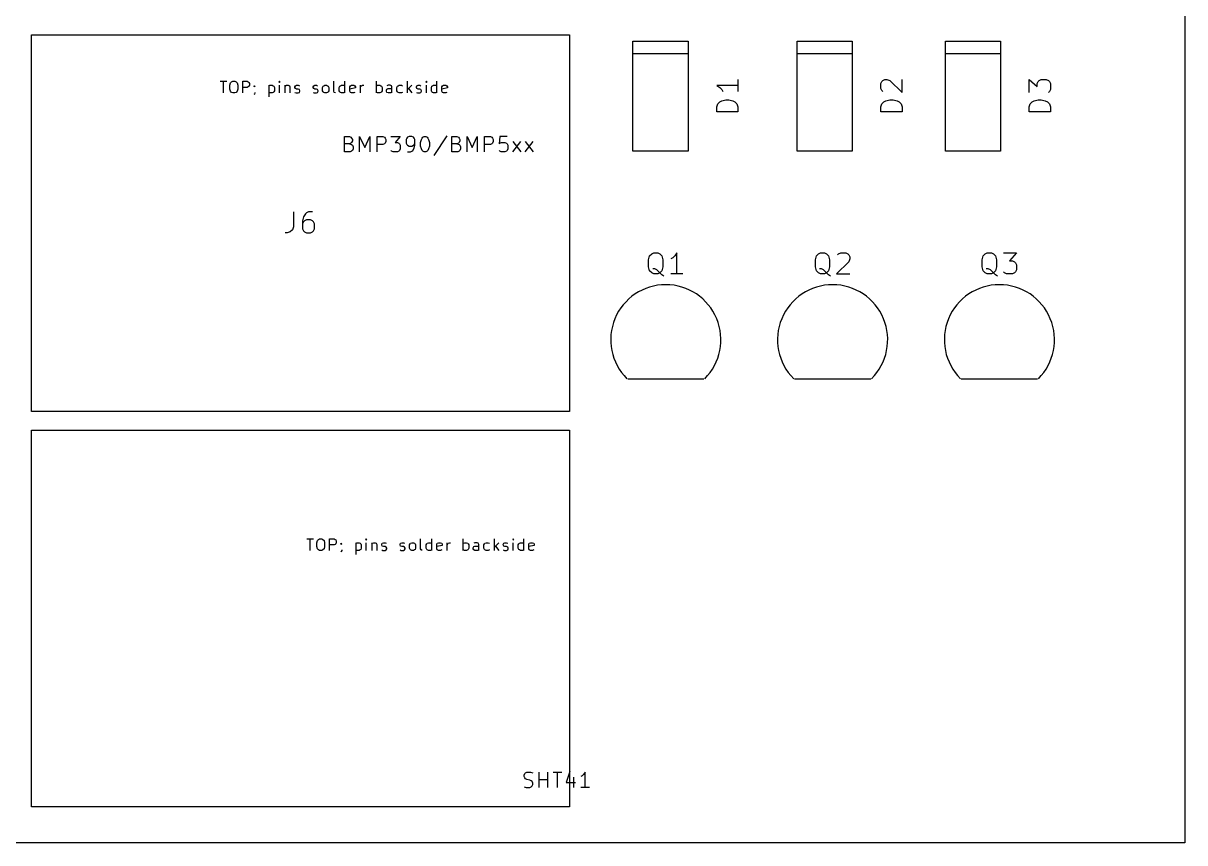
# Model space of a CAD drawing. Header units: millimetres. Extents: x 4 to 198, y -123 to 71.
# Drawn here: x 143.4 to 198.2, y -122.8 to -84.1 of the extents above; entities that cross this region are included whole.
import ezdxf

# ---------------------------------------------------------------- set-up
doc = ezdxf.new("R2010")
doc.units = ezdxf.units.MM
doc.layers.add('EDGE_CUTS', color=7, linetype='CONTINUOUS')
doc.layers.add('F_SILKSCREEN', color=7, linetype='CONTINUOUS')

msp = doc.modelspace()

# ---------------------------------------------------------------- linework, layer by layer
at = {"layer": 'EDGE_CUTS', "linetype": 'CONTINUOUS'}
for p, q in [((198.25, -47.481603), (198.25, -122.75)), ((198.25, -122.75), (61.993244, -122.75))]:
    msp.add_line(p, q, dxfattribs=at)
at = {"layer": 'F_SILKSCREEN', "linetype": 'CONTINUOUS'}
for p, q in [((143.8, -84.61), (169.2, -84.61)), ((143.8, -102.39), (143.8, -84.61)), ((169.2, -84.61), (169.2, -102.39)), ((172.2, -84.9), (174.8, -84.9)), ((172.2, -90.1), (172.2, -84.9)), ((174.8, -84.9), (174.8, -90.1)), ((179.95, -84.9), (182.55, -84.9)), ((179.95, -90.1), (179.95, -84.9)), ((182.55, -84.9), (182.55, -90.1)), ((186.95, -84.9), (189.55, -84.9)), ((186.95, -90.1), (186.95, -84.9)), ((189.55, -84.9), (189.55, -90.1)), ((174.8, -85.5), (172.2, -85.5)), ((182.55, -85.5), (179.95, -85.5)), ((189.55, -85.5), (186.95, -85.5)), ((152.70476, -86.7982), (153.019046, -86.7982)), ((152.861903, -87.3482), (152.861903, -86.7982)), ((153.176189, -86.981533), (153.20238, -86.876771)), ((153.176189, -87.164867), (153.176189, -86.981533)), ((153.20238, -87.269629), (153.176189, -87.164867)), ((153.20238, -86.876771), (153.254761, -86.82439)), ((153.254761, -86.82439), (153.307142, -86.7982)), ((153.307142, -86.7982), (153.411904, -86.7982)), ((153.411904, -86.7982), (153.464285, -86.82439)), ((153.464285, -86.82439), (153.516666, -86.876771)), ((153.516666, -86.876771), (153.542856, -86.981533)), ((153.542856, -87.164867), (153.516666, -87.269629)), ((153.542856, -86.981533), (153.542856, -87.164867)), ((153.77857, -87.3482), (153.77857, -86.7982)), ((153.77857, -86.7982), (153.988094, -86.7982)), ((153.988094, -87.086295), (153.77857, -87.086295)), ((153.988094, -86.7982), (154.040475, -86.82439)), ((154.040475, -87.060105), (153.988094, -87.086295)), ((154.040475, -86.82439), (154.066665, -86.850581)), ((154.066665, -87.033914), (154.040475, -87.060105)), ((154.066665, -86.850581), (154.092856, -86.902962)), ((154.092856, -86.981533), (154.066665, -87.033914)), ((154.092856, -86.902962), (154.092856, -86.981533)), ((154.302379, -87.033914), (154.32857, -87.007724)), ((154.32857, -87.060105), (154.302379, -87.033914)), ((154.32857, -87.007724), (154.35476, -87.033914)), ((154.32857, -87.007724), (154.32857, -87.060105)), ((154.35476, -87.033914), (154.32857, -87.060105)), ((155.009523, -86.981533), (155.009523, -87.531533)), ((155.009523, -87.007724), (155.061904, -86.981533)), ((155.061904, -86.981533), (155.166666, -86.981533)), ((155.166666, -86.981533), (155.219047, -87.007724)), ((155.219047, -87.007724), (155.245237, -87.033914)), ((155.245237, -87.033914), (155.271428, -87.086295)), ((155.271428, -87.086295), (155.271428, -87.243438)), ((155.507142, -86.7982), (155.480951, -86.82439)), ((155.480951, -86.82439), (155.507142, -86.850581)), ((155.533332, -86.82439), (155.507142, -86.7982)), ((155.507142, -86.7982), (155.507142, -86.850581)), ((155.507142, -86.850581), (155.533332, -86.82439)), ((155.507142, -87.3482), (155.507142, -86.981533)), ((155.769047, -86.981533), (155.769047, -87.3482)), ((155.769047, -87.033914), (155.795237, -87.007724)), ((155.795237, -87.007724), (155.847618, -86.981533)), ((155.847618, -86.981533), (155.92619, -86.981533)), ((155.92619, -86.981533), (155.978571, -87.007724)), ((155.978571, -87.007724), (156.004761, -87.060105)), ((156.004761, -87.060105), (156.004761, -87.3482)), ((156.240475, -87.060105), (156.266666, -87.007724)), ((156.240475, -87.086295), (156.240475, -87.060105)), ((156.266666, -87.138676), (156.240475, -87.086295)), ((156.266666, -87.007724), (156.319047, -86.981533)), ((156.319047, -87.164867), (156.266666, -87.138676)), ((156.319047, -86.981533), (156.397618, -86.981533)), ((156.397618, -87.164867), (156.319047, -87.164867)), ((156.397618, -86.981533), (156.449999, -87.007724)), ((156.449999, -87.191057), (156.397618, -87.164867)), ((157.104761, -87.060105), (157.130952, -87.007724)), ((157.104761, -87.086295), (157.104761, -87.060105)), ((157.130952, -87.138676), (157.104761, -87.086295)), ((157.130952, -87.007724), (157.183333, -86.981533)), ((157.183333, -87.164867), (157.130952, -87.138676)), ((157.183333, -86.981533), (157.261904, -86.981533)), ((157.261904, -87.164867), (157.183333, -87.164867)), ((157.261904, -86.981533), (157.314285, -87.007724)), ((157.314285, -87.191057), (157.261904, -87.164867)), ((157.549999, -87.086295), (157.57619, -87.033914)), ((157.549999, -87.243438), (157.549999, -87.086295)), ((157.57619, -87.033914), (157.60238, -87.007724)), ((157.60238, -87.007724), (157.654761, -86.981533)), ((157.654761, -86.981533), (157.733333, -86.981533)), ((157.733333, -86.981533), (157.785714, -87.007724)), ((157.785714, -87.007724), (157.811904, -87.033914)), ((157.811904, -87.033914), (157.838095, -87.086295)), ((157.838095, -87.086295), (157.838095, -87.243438)), ((158.073809, -87.269629), (158.073809, -86.7982)), ((158.335713, -87.086295), (158.361904, -87.033914)), ((158.335713, -87.243438), (158.335713, -87.086295)), ((158.361904, -87.033914), (158.388094, -87.007724)), ((158.388094, -87.007724), (158.440475, -86.981533)), ((158.440475, -86.981533), (158.545237, -86.981533)), ((158.545237, -86.981533), (158.597618, -87.007724)), ((158.597618, -87.3482), (158.597618, -86.7982)), ((158.833332, -87.060105), (158.859523, -87.007724)), ((158.833332, -87.269629), (158.833332, -87.060105)), ((159.095237, -87.112486), (158.833332, -87.164867)), ((158.859523, -87.007724), (158.911904, -86.981533)), ((158.911904, -86.981533), (159.016666, -86.981533)), ((159.016666, -86.981533), (159.069047, -87.007724)), ((159.069047, -87.007724), (159.095237, -87.060105)), ((159.095237, -87.060105), (159.095237, -87.112486)), ((159.330952, -87.3482), (159.330952, -86.981533)), ((159.330952, -87.086295), (159.357142, -87.033914)), ((159.357142, -87.033914), (159.383333, -87.007724)), ((159.383333, -87.007724), (159.435714, -86.981533)), ((159.435714, -86.981533), (159.488095, -86.981533)), ((160.090476, -87.3482), (160.090476, -86.7982)), ((160.090476, -87.007724), (160.142857, -86.981533)), ((160.142857, -86.981533), (160.247619, -86.981533)), ((160.247619, -86.981533), (160.3, -87.007724)), ((160.3, -87.007724), (160.32619, -87.033914)), ((160.32619, -87.033914), (160.352381, -87.086295)), ((160.352381, -87.086295), (160.352381, -87.243438)), ((160.561904, -87.217248), (160.588095, -87.164867)), ((160.640476, -86.981533), (160.588095, -87.007724)), ((160.588095, -87.164867), (160.640476, -87.138676)), ((160.745238, -86.981533), (160.640476, -86.981533)), ((160.640476, -87.138676), (160.771428, -87.138676)), ((160.797619, -87.007724), (160.745238, -86.981533)), ((160.771428, -87.138676), (160.823809, -87.112486)), ((160.823809, -87.060105), (160.797619, -87.007724)), ((160.823809, -87.3482), (160.823809, -87.060105)), ((161.059523, -87.086295), (161.085714, -87.033914)), ((161.059523, -87.243438), (161.059523, -87.086295)), ((161.085714, -87.033914), (161.111904, -87.007724)), ((161.111904, -87.007724), (161.164285, -86.981533)), ((161.164285, -86.981533), (161.269047, -86.981533)), ((161.269047, -86.981533), (161.321428, -87.007724)), ((161.557143, -87.3482), (161.557143, -86.7982)), ((161.766667, -86.981533), (161.557143, -87.191057)), ((161.609524, -87.138676), (161.766667, -87.3482)), ((161.97619, -87.060105), (162.002381, -87.007724)), ((161.97619, -87.086295), (161.97619, -87.060105)), ((162.002381, -87.138676), (161.97619, -87.086295)), ((162.002381, -87.007724), (162.054762, -86.981533)), ((162.054762, -87.164867), (162.002381, -87.138676)), ((162.054762, -86.981533), (162.133333, -86.981533)), ((162.133333, -87.164867), (162.054762, -87.164867)), ((162.133333, -86.981533), (162.185714, -87.007724)), ((162.185714, -87.191057), (162.133333, -87.164867)), ((162.447619, -86.7982), (162.421428, -86.82439)), ((162.421428, -86.82439), (162.447619, -86.850581)), ((162.473809, -86.82439), (162.447619, -86.7982)), ((162.447619, -86.7982), (162.447619, -86.850581)), ((162.447619, -86.850581), (162.473809, -86.82439)), ((162.447619, -87.3482), (162.447619, -86.981533)), ((162.683333, -87.086295), (162.709524, -87.033914)), ((162.683333, -87.243438), (162.683333, -87.086295)), ((162.709524, -87.033914), (162.735714, -87.007724)), ((162.735714, -87.007724), (162.788095, -86.981533)), ((162.788095, -86.981533), (162.892857, -86.981533)), ((162.892857, -86.981533), (162.945238, -87.007724)), ((162.945238, -87.3482), (162.945238, -86.7982)), ((163.180952, -87.060105), (163.207143, -87.007724)), ((163.180952, -87.269629), (163.180952, -87.060105)), ((163.442857, -87.112486), (163.180952, -87.164867)), ((163.207143, -87.007724), (163.259524, -86.981533)), ((163.259524, -86.981533), (163.364286, -86.981533)), ((163.364286, -86.981533), (163.416667, -87.007724)), ((163.416667, -87.007724), (163.442857, -87.060105)), ((163.442857, -87.060105), (163.442857, -87.112486)), ((177.154819, -86.999999), (176.154819, -86.999999)), ((176.154819, -86.999999), (176.297676, -87.095237)), ((176.297676, -87.095237), (176.392914, -87.190475)), ((177.154819, -86.714285), (177.154819, -87.285713)), ((183.904819, -86.904761), (183.952438, -86.809523)), ((183.904819, -87.142856), (183.904819, -86.904761)), ((183.952438, -87.238094), (183.904819, -87.142856)), ((183.952438, -86.809523), (184.000057, -86.761904)), ((184.000057, -86.761904), (184.095295, -86.714285)), ((184.095295, -86.714285), (184.190533, -86.714285)), ((184.190533, -86.714285), (184.33339, -86.761904)), ((184.33339, -86.761904), (184.904819, -87.333332)), ((184.904819, -87.333332), (184.904819, -86.714285)), ((190.904819, -87.333332), (190.904819, -86.714285)), ((190.904819, -86.714285), (191.285771, -87.047618)), ((191.285771, -86.904761), (191.33339, -86.809523)), ((191.285771, -87.047618), (191.285771, -86.904761)), ((191.33339, -86.809523), (191.381009, -86.761904)), ((191.381009, -86.761904), (191.476247, -86.714285)), ((191.476247, -86.714285), (191.714342, -86.714285)), ((191.714342, -86.714285), (191.80958, -86.761904)), ((191.80958, -86.761904), (191.8572, -86.809523)), ((191.8572, -86.809523), (191.904819, -86.904761)), ((191.904819, -86.904761), (191.904819, -87.190475)), ((153.254761, -87.32201), (153.20238, -87.269629)), ((153.307142, -87.3482), (153.254761, -87.32201)), ((153.411904, -87.3482), (153.307142, -87.3482)), ((153.464285, -87.32201), (153.411904, -87.3482)), ((153.516666, -87.269629), (153.464285, -87.32201)), ((154.32857, -87.400581), (154.302379, -87.426771)), ((154.35476, -87.3482), (154.32857, -87.400581)), ((154.35476, -87.32201), (154.35476, -87.3482)), ((155.061904, -87.3482), (155.009523, -87.32201)), ((155.166666, -87.3482), (155.061904, -87.3482)), ((155.219047, -87.32201), (155.166666, -87.3482)), ((155.245237, -87.295819), (155.219047, -87.32201)), ((155.271428, -87.243438), (155.245237, -87.295819)), ((156.240475, -87.32201), (156.292856, -87.3482)), ((156.292856, -87.3482), (156.397618, -87.3482)), ((156.397618, -87.3482), (156.449999, -87.32201)), ((156.47619, -87.243438), (156.449999, -87.191057)), ((156.449999, -87.32201), (156.47619, -87.269629)), ((156.47619, -87.269629), (156.47619, -87.243438)), ((157.104761, -87.32201), (157.157142, -87.3482)), ((157.157142, -87.3482), (157.261904, -87.3482)), ((157.261904, -87.3482), (157.314285, -87.32201)), ((157.340476, -87.243438), (157.314285, -87.191057)), ((157.314285, -87.32201), (157.340476, -87.269629)), ((157.340476, -87.269629), (157.340476, -87.243438)), ((157.57619, -87.295819), (157.549999, -87.243438)), ((157.60238, -87.32201), (157.57619, -87.295819)), ((157.654761, -87.3482), (157.60238, -87.32201)), ((157.733333, -87.3482), (157.654761, -87.3482)), ((157.785714, -87.32201), (157.733333, -87.3482)), ((157.811904, -87.295819), (157.785714, -87.32201)), ((157.838095, -87.243438), (157.811904, -87.295819)), ((158.099999, -87.32201), (158.073809, -87.269629)), ((158.15238, -87.3482), (158.099999, -87.32201)), ((158.361904, -87.295819), (158.335713, -87.243438)), ((158.388094, -87.32201), (158.361904, -87.295819)), ((158.440475, -87.3482), (158.388094, -87.32201)), ((158.545237, -87.3482), (158.440475, -87.3482)), ((158.597618, -87.32201), (158.545237, -87.3482)), ((158.859523, -87.32201), (158.833332, -87.269629)), ((158.911904, -87.3482), (158.859523, -87.32201)), ((159.016666, -87.3482), (158.911904, -87.3482)), ((159.069047, -87.32201), (159.016666, -87.3482)), ((160.142857, -87.3482), (160.090476, -87.32201)), ((160.247619, -87.3482), (160.142857, -87.3482)), ((160.3, -87.32201), (160.247619, -87.3482)), ((160.32619, -87.295819), (160.3, -87.32201)), ((160.352381, -87.243438), (160.32619, -87.295819)), ((160.561904, -87.269629), (160.561904, -87.217248)), ((160.588095, -87.32201), (160.561904, -87.269629)), ((160.640476, -87.3482), (160.588095, -87.32201)), ((160.771428, -87.3482), (160.640476, -87.3482)), ((160.823809, -87.32201), (160.771428, -87.3482)), ((161.085714, -87.295819), (161.059523, -87.243438)), ((161.111904, -87.32201), (161.085714, -87.295819)), ((161.164285, -87.3482), (161.111904, -87.32201)), ((161.269047, -87.3482), (161.164285, -87.3482)), ((161.321428, -87.32201), (161.269047, -87.3482)), ((161.97619, -87.32201), (162.028571, -87.3482)), ((162.028571, -87.3482), (162.133333, -87.3482)), ((162.133333, -87.3482), (162.185714, -87.32201)), ((162.211905, -87.243438), (162.185714, -87.191057)), ((162.185714, -87.32201), (162.211905, -87.269629)), ((162.211905, -87.269629), (162.211905, -87.243438)), ((162.709524, -87.295819), (162.683333, -87.243438)), ((162.735714, -87.32201), (162.709524, -87.295819)), ((162.788095, -87.3482), (162.735714, -87.32201)), ((162.892857, -87.3482), (162.788095, -87.3482)), ((162.945238, -87.32201), (162.892857, -87.3482)), ((163.207143, -87.32201), (163.180952, -87.269629)), ((163.259524, -87.3482), (163.207143, -87.32201)), ((163.364286, -87.3482), (163.259524, -87.3482)), ((163.416667, -87.32201), (163.364286, -87.3482)), ((176.297676, -87.761904), (176.392914, -87.714285)), ((176.392914, -87.190475), (176.440533, -87.285713)), ((176.392914, -87.714285), (176.58339, -87.666666)), ((176.58339, -87.666666), (176.726247, -87.666666)), ((176.726247, -87.666666), (176.916723, -87.714285)), ((176.916723, -87.714285), (177.011961, -87.761904)), ((184.000057, -87.285713), (183.952438, -87.238094)), ((184.047676, -87.761904), (184.142914, -87.714285)), ((184.142914, -87.714285), (184.33339, -87.666666)), ((184.33339, -87.666666), (184.476247, -87.666666)), ((184.476247, -87.666666), (184.666723, -87.714285)), ((184.666723, -87.714285), (184.761961, -87.761904)), ((191.047676, -87.761904), (191.142914, -87.714285)), ((191.142914, -87.714285), (191.33339, -87.666666)), ((191.33339, -87.666666), (191.476247, -87.666666)), ((191.476247, -87.666666), (191.666723, -87.714285)), ((191.666723, -87.714285), (191.761961, -87.761904)), ((191.8572, -87.285713), (191.80958, -87.333332)), ((191.904819, -87.190475), (191.8572, -87.285713)), ((176.154819, -87.999999), (176.202438, -87.857142)), ((176.154819, -88.238094), (176.154819, -87.999999)), ((177.154819, -88.238094), (176.154819, -88.238094)), ((176.202438, -87.857142), (176.297676, -87.761904)), ((177.011961, -87.761904), (177.1072, -87.857142)), ((177.1072, -87.857142), (177.154819, -87.999999)), ((177.154819, -87.999999), (177.154819, -88.238094)), ((183.904819, -87.999999), (183.952438, -87.857142)), ((183.904819, -88.238094), (183.904819, -87.999999)), ((184.904819, -88.238094), (183.904819, -88.238094)), ((183.952438, -87.857142), (184.047676, -87.761904)), ((184.761961, -87.761904), (184.8572, -87.857142)), ((184.8572, -87.857142), (184.904819, -87.999999)), ((184.904819, -87.999999), (184.904819, -88.238094)), ((190.904819, -87.999999), (190.952438, -87.857142)), ((190.904819, -88.238094), (190.904819, -87.999999)), ((191.904819, -88.238094), (190.904819, -88.238094)), ((190.952438, -87.857142), (191.047676, -87.761904)), ((191.761961, -87.761904), (191.8572, -87.857142)), ((191.8572, -87.857142), (191.904819, -87.999999)), ((191.904819, -87.999999), (191.904819, -88.238094)), ((163.411428, -89.37256), (162.794285, -90.298274)), ((158.577143, -90.126845), (158.577143, -89.406845)), ((158.577143, -89.406845), (158.817143, -89.406845)), ((158.817143, -89.749702), (158.577143, -89.749702)), ((158.817143, -89.406845), (158.885715, -89.441131)), ((158.885715, -89.715417), (158.817143, -89.749702)), ((158.817143, -89.749702), (158.92, -89.783988)), ((158.885715, -89.441131), (158.92, -89.475417)), ((158.92, -89.681131), (158.885715, -89.715417)), ((158.92, -89.475417), (158.954286, -89.543988)), ((158.954286, -89.61256), (158.92, -89.681131)), ((158.92, -89.783988), (158.954286, -89.818274)), ((158.954286, -89.543988), (158.954286, -89.61256)), ((158.954286, -89.818274), (158.988572, -89.886845)), ((158.988572, -89.886845), (158.988572, -89.989702)), ((159.297143, -90.126845), (159.297143, -89.406845)), ((159.297143, -89.406845), (159.537143, -89.921131)), ((159.537143, -89.921131), (159.777143, -89.406845)), ((159.777143, -89.406845), (159.777143, -90.126845)), ((160.12, -90.126845), (160.12, -89.406845)), ((160.12, -89.406845), (160.394286, -89.406845)), ((160.394286, -89.783988), (160.12, -89.783988)), ((160.394286, -89.406845), (160.462857, -89.441131)), ((160.462857, -89.749702), (160.394286, -89.783988)), ((160.462857, -89.441131), (160.497143, -89.475417)), ((160.497143, -89.715417), (160.462857, -89.749702)), ((160.497143, -89.475417), (160.531429, -89.543988)), ((160.531429, -89.646845), (160.497143, -89.715417)), ((160.531429, -89.543988), (160.531429, -89.646845)), ((160.771429, -89.406845), (161.217143, -89.406845)), ((161.217143, -89.406845), (160.977143, -89.681131)), ((160.977143, -89.681131), (161.08, -89.681131)), ((161.08, -89.681131), (161.148572, -89.715417)), ((161.148572, -89.715417), (161.182857, -89.749702)), ((161.182857, -89.749702), (161.217143, -89.818274)), ((161.217143, -89.818274), (161.217143, -89.989702)), ((161.525714, -89.475417), (161.491428, -89.543988)), ((161.491428, -89.543988), (161.491428, -89.715417)), ((161.491428, -89.715417), (161.525714, -89.783988)), ((161.56, -89.441131), (161.525714, -89.475417)), ((161.525714, -89.783988), (161.56, -89.818274)), ((161.628571, -89.406845), (161.56, -89.441131)), ((161.56, -89.818274), (161.628571, -89.85256)), ((161.765714, -89.406845), (161.628571, -89.406845)), ((161.628571, -89.85256), (161.765714, -89.85256)), ((161.834286, -89.441131), (161.765714, -89.406845)), ((161.765714, -89.85256), (161.834286, -89.818274)), ((161.868571, -89.475417), (161.834286, -89.441131)), ((161.834286, -89.818274), (161.868571, -89.783988)), ((161.902857, -89.543988), (161.868571, -89.475417)), ((161.868571, -89.783988), (161.902857, -89.715417)), ((161.868571, -89.955417), (161.902857, -89.818274)), ((161.902857, -89.818274), (161.902857, -89.543988)), ((162.177142, -89.681131), (162.211428, -89.543988)), ((162.177142, -89.85256), (162.177142, -89.681131)), ((162.211428, -89.989702), (162.177142, -89.85256)), ((162.211428, -89.543988), (162.245714, -89.475417)), ((162.245714, -89.475417), (162.28, -89.441131)), ((162.28, -89.441131), (162.348571, -89.406845)), ((162.348571, -89.406845), (162.417142, -89.406845)), ((162.417142, -89.406845), (162.485714, -89.441131)), ((162.485714, -89.441131), (162.52, -89.475417)), ((162.52, -89.475417), (162.554285, -89.543988)), ((162.554285, -89.543988), (162.588571, -89.681131)), ((162.588571, -89.85256), (162.554285, -89.989702)), ((162.588571, -89.681131), (162.588571, -89.85256)), ((163.651428, -90.126845), (163.651428, -89.406845)), ((163.651428, -89.406845), (163.891428, -89.406845)), ((163.891428, -89.749702), (163.651428, -89.749702)), ((163.891428, -89.406845), (163.96, -89.441131)), ((163.96, -89.715417), (163.891428, -89.749702)), ((163.891428, -89.749702), (163.994285, -89.783988)), ((163.96, -89.441131), (163.994285, -89.475417)), ((163.994285, -89.681131), (163.96, -89.715417)), ((163.994285, -89.475417), (164.028571, -89.543988)), ((164.028571, -89.61256), (163.994285, -89.681131)), ((163.994285, -89.783988), (164.028571, -89.818274)), ((164.028571, -89.543988), (164.028571, -89.61256)), ((164.028571, -89.818274), (164.062857, -89.886845)), ((164.062857, -89.886845), (164.062857, -89.989702)), ((164.371428, -90.126845), (164.371428, -89.406845)), ((164.371428, -89.406845), (164.611428, -89.921131)), ((164.611428, -89.921131), (164.851428, -89.406845)), ((164.851428, -89.406845), (164.851428, -90.126845)), ((165.194285, -90.126845), (165.194285, -89.406845)), ((165.194285, -89.406845), (165.468571, -89.406845)), ((165.468571, -89.783988), (165.194285, -89.783988)), ((165.468571, -89.406845), (165.537142, -89.441131)), ((165.537142, -89.749702), (165.468571, -89.783988)), ((165.537142, -89.441131), (165.571428, -89.475417)), ((165.571428, -89.715417), (165.537142, -89.749702)), ((165.571428, -89.475417), (165.605714, -89.543988)), ((165.605714, -89.646845), (165.571428, -89.715417)), ((165.605714, -89.543988), (165.605714, -89.646845)), ((165.914285, -89.406845), (165.879999, -89.749702)), ((165.879999, -89.749702), (165.914285, -89.715417)), ((166.257142, -89.406845), (165.914285, -89.406845)), ((165.914285, -89.715417), (165.982857, -89.681131)), ((165.982857, -89.681131), (166.154285, -89.681131)), ((166.154285, -89.681131), (166.222857, -89.715417)), ((166.222857, -89.715417), (166.257142, -89.749702)), ((166.257142, -89.749702), (166.291428, -89.818274)), ((166.291428, -89.818274), (166.291428, -89.989702)), ((166.531428, -90.126845), (166.908571, -89.646845)), ((166.531428, -89.646845), (166.908571, -90.126845)), ((167.114285, -90.126845), (167.491428, -89.646845)), ((167.114285, -89.646845), (167.491428, -90.126845)), ((158.851429, -90.126845), (158.577143, -90.126845)), ((158.92, -90.09256), (158.851429, -90.126845)), ((158.954286, -90.058274), (158.92, -90.09256)), ((158.988572, -89.989702), (158.954286, -90.058274)), ((160.805714, -90.09256), (160.771429, -90.058274)), ((160.874286, -90.126845), (160.805714, -90.09256)), ((161.08, -90.126845), (160.874286, -90.126845)), ((161.148572, -90.09256), (161.08, -90.126845)), ((161.182857, -90.058274), (161.148572, -90.09256)), ((161.217143, -89.989702), (161.182857, -90.058274)), ((161.56, -90.126845), (161.697143, -90.126845)), ((161.697143, -90.126845), (161.765714, -90.09256)), ((161.765714, -90.09256), (161.8, -90.058274)), ((161.8, -90.058274), (161.868571, -89.955417)), ((162.245714, -90.058274), (162.211428, -89.989702)), ((162.28, -90.09256), (162.245714, -90.058274)), ((162.348571, -90.126845), (162.28, -90.09256)), ((162.417142, -90.126845), (162.348571, -90.126845)), ((162.485714, -90.09256), (162.417142, -90.126845)), ((162.52, -90.058274), (162.485714, -90.09256)), ((162.554285, -89.989702), (162.52, -90.058274)), ((163.925714, -90.126845), (163.651428, -90.126845)), ((163.994285, -90.09256), (163.925714, -90.126845)), ((164.028571, -90.058274), (163.994285, -90.09256)), ((164.062857, -89.989702), (164.028571, -90.058274)), ((165.914285, -90.09256), (165.879999, -90.058274)), ((165.982857, -90.126845), (165.914285, -90.09256)), ((166.154285, -90.126845), (165.982857, -90.126845)), ((166.222857, -90.09256), (166.154285, -90.126845)), ((166.257142, -90.058274), (166.222857, -90.09256)), ((166.291428, -89.989702), (166.257142, -90.058274)), ((174.8, -90.1), (172.2, -90.1)), ((182.55, -90.1), (179.95, -90.1)), ((189.55, -90.1), (186.95, -90.1)), ((156.166666, -92.956119), (156.166666, -93.670404)), ((156.642857, -93.194214), (156.595238, -93.38469)), ((156.738095, -93.051357), (156.642857, -93.194214)), ((156.785714, -93.003738), (156.738095, -93.051357)), ((156.880952, -92.956119), (156.785714, -93.003738)), ((157.071428, -92.956119), (156.880952, -92.956119)), ((156.166666, -93.670404), (156.119047, -93.813261)), ((156.595238, -93.38469), (156.595238, -93.765642)), ((156.642857, -93.432309), (156.595238, -93.527547)), ((156.595238, -93.765642), (156.642857, -93.86088)), ((156.690476, -93.38469), (156.642857, -93.432309)), ((156.785714, -93.337071), (156.690476, -93.38469)), ((156.97619, -93.337071), (156.785714, -93.337071)), ((157.071428, -93.38469), (156.97619, -93.337071)), ((157.119047, -93.432309), (157.071428, -93.38469)), ((157.166666, -93.527547), (157.119047, -93.432309)), ((157.119047, -93.86088), (157.166666, -93.765642)), ((157.166666, -93.765642), (157.166666, -93.527547)), ((155.880952, -93.956119), (155.785714, -93.956119)), ((156.023809, -93.9085), (155.880952, -93.956119)), ((156.119047, -93.813261), (156.023809, -93.9085)), ((156.642857, -93.86088), (156.690476, -93.9085)), ((156.690476, -93.9085), (156.785714, -93.956119)), ((156.785714, -93.956119), (156.97619, -93.956119)), ((156.97619, -93.956119), (157.071428, -93.9085)), ((157.071428, -93.9085), (157.119047, -93.86088)), ((172.940476, -95.228152), (172.988095, -95.037676)), ((172.940476, -95.561485), (172.940476, -95.228152)), ((172.988095, -95.037676), (173.083333, -94.942438)), ((173.083333, -94.942438), (173.178571, -94.894819)), ((173.178571, -94.894819), (173.369047, -94.894819)), ((173.369047, -94.894819), (173.464285, -94.942438)), ((173.464285, -94.942438), (173.559523, -95.037676)), ((173.559523, -95.037676), (173.607142, -95.228152)), ((173.607142, -95.228152), (173.607142, -95.561485)), ((174.083333, -95.132914), (173.988095, -95.180533)), ((174.178571, -95.037676), (174.083333, -95.132914)), ((174.273809, -94.894819), (174.178571, -95.037676)), ((174.273809, -95.894819), (174.273809, -94.894819)), ((180.815476, -95.228152), (180.863095, -95.037676)), ((180.815476, -95.561485), (180.815476, -95.228152)), ((180.863095, -95.037676), (180.958333, -94.942438)), ((180.958333, -94.942438), (181.053571, -94.894819)), ((181.053571, -94.894819), (181.244047, -94.894819)), ((181.244047, -94.894819), (181.339285, -94.942438)), ((181.339285, -94.942438), (181.434523, -95.037676)), ((181.434523, -95.037676), (181.482142, -95.228152)), ((181.482142, -95.228152), (181.482142, -95.561485)), ((182.386904, -95.32339), (181.815476, -95.894819)), ((181.863095, -94.990057), (181.910714, -94.942438)), ((181.910714, -94.942438), (182.005952, -94.894819)), ((182.005952, -94.894819), (182.244047, -94.894819)), ((182.244047, -94.894819), (182.339285, -94.942438)), ((182.339285, -94.942438), (182.386904, -94.990057)), ((182.386904, -94.990057), (182.434523, -95.085295)), ((182.434523, -95.180533), (182.386904, -95.32339)), ((182.434523, -95.085295), (182.434523, -95.180533)), ((188.690476, -95.228152), (188.738095, -95.037676)), ((188.690476, -95.561485), (188.690476, -95.228152)), ((188.738095, -95.037676), (188.833333, -94.942438)), ((188.833333, -94.942438), (188.928571, -94.894819)), ((188.928571, -94.894819), (189.119047, -94.894819)), ((189.119047, -94.894819), (189.214285, -94.942438)), ((189.214285, -94.942438), (189.309523, -95.037676)), ((189.309523, -95.037676), (189.357142, -95.228152)), ((189.357142, -95.228152), (189.357142, -95.561485)), ((189.690476, -94.894819), (190.309523, -94.894819)), ((190.309523, -94.894819), (189.97619, -95.275771)), ((189.97619, -95.275771), (190.119047, -95.275771)), ((190.119047, -95.275771), (190.214285, -95.32339)), ((190.214285, -95.32339), (190.261904, -95.371009)), ((190.261904, -95.371009), (190.309523, -95.466247)), ((172.988095, -95.751961), (172.940476, -95.561485)), ((173.083333, -95.8472), (172.988095, -95.751961)), ((173.178571, -95.894819), (173.083333, -95.8472)), ((173.22619, -95.656723), (173.130952, -95.656723)), ((173.369047, -95.894819), (173.178571, -95.894819)), ((173.321428, -95.704342), (173.22619, -95.656723)), ((173.464285, -95.8472), (173.321428, -95.704342)), ((173.464285, -95.8472), (173.369047, -95.894819)), ((173.559523, -95.751961), (173.464285, -95.8472)), ((173.559523, -95.942438), (173.464285, -95.8472)), ((173.607142, -95.561485), (173.559523, -95.751961)), ((173.654761, -95.990057), (173.559523, -95.942438)), ((174.559523, -95.894819), (173.988095, -95.894819)), ((180.863095, -95.751961), (180.815476, -95.561485)), ((180.958333, -95.8472), (180.863095, -95.751961)), ((181.053571, -95.894819), (180.958333, -95.8472)), ((181.10119, -95.656723), (181.005952, -95.656723)), ((181.244047, -95.894819), (181.053571, -95.894819)), ((181.196428, -95.704342), (181.10119, -95.656723)), ((181.339285, -95.8472), (181.196428, -95.704342)), ((181.339285, -95.8472), (181.244047, -95.894819)), ((181.434523, -95.751961), (181.339285, -95.8472)), ((181.434523, -95.942438), (181.339285, -95.8472)), ((181.482142, -95.561485), (181.434523, -95.751961)), ((181.529761, -95.990057), (181.434523, -95.942438)), ((181.815476, -95.894819), (182.434523, -95.894819)), ((188.738095, -95.751961), (188.690476, -95.561485)), ((188.833333, -95.8472), (188.738095, -95.751961)), ((188.928571, -95.894819), (188.833333, -95.8472)), ((188.97619, -95.656723), (188.880952, -95.656723)), ((189.119047, -95.894819), (188.928571, -95.894819)), ((189.071428, -95.704342), (188.97619, -95.656723)), ((189.214285, -95.8472), (189.071428, -95.704342)), ((189.214285, -95.8472), (189.119047, -95.894819)), ((189.309523, -95.751961), (189.214285, -95.8472)), ((189.309523, -95.942438), (189.214285, -95.8472)), ((189.357142, -95.561485), (189.309523, -95.751961)), ((189.404761, -95.990057), (189.309523, -95.942438)), ((189.738095, -95.8472), (189.690476, -95.79958)), ((189.833333, -95.894819), (189.738095, -95.8472)), ((190.119047, -95.894819), (189.833333, -95.894819)), ((190.214285, -95.8472), (190.119047, -95.894819)), ((190.261904, -95.79958), (190.214285, -95.8472)), ((190.309523, -95.704342), (190.261904, -95.79958)), ((190.309523, -95.466247), (190.309523, -95.704342)), ((171.95, -100.85), (175.55, -100.85)), ((179.825, -100.85), (183.425, -100.85)), ((187.7, -100.85), (191.3, -100.85)), ((169.2, -102.39), (143.8, -102.39)), ((143.8, -103.27), (169.2, -103.27)), ((143.8, -121.05), (143.8, -103.27)), ((169.2, -103.27), (169.2, -121.05)), ((156.80476, -108.3982), (157.119046, -108.3982)), ((156.961903, -108.9482), (156.961903, -108.3982)), ((157.276189, -108.581533), (157.30238, -108.476771)), ((157.30238, -108.476771), (157.354761, -108.42439)), ((157.354761, -108.42439), (157.407142, -108.3982)), ((157.407142, -108.3982), (157.511904, -108.3982)), ((157.511904, -108.3982), (157.564285, -108.42439)), ((157.564285, -108.42439), (157.616666, -108.476771)), ((157.616666, -108.476771), (157.642856, -108.581533)), ((157.87857, -108.9482), (157.87857, -108.3982)), ((157.87857, -108.3982), (158.088094, -108.3982)), ((158.088094, -108.3982), (158.140475, -108.42439)), ((158.140475, -108.42439), (158.166665, -108.450581)), ((158.166665, -108.450581), (158.192856, -108.502962)), ((158.192856, -108.502962), (158.192856, -108.581533)), ((159.607142, -108.3982), (159.580951, -108.42439)), ((159.580951, -108.42439), (159.607142, -108.450581)), ((159.633332, -108.42439), (159.607142, -108.3982)), ((159.607142, -108.3982), (159.607142, -108.450581)), ((159.607142, -108.450581), (159.633332, -108.42439)), ((162.173809, -108.869629), (162.173809, -108.3982)), ((162.697618, -108.9482), (162.697618, -108.3982)), ((164.190476, -108.9482), (164.190476, -108.3982)), ((165.657143, -108.9482), (165.657143, -108.3982)), ((166.547619, -108.3982), (166.521428, -108.42439)), ((166.521428, -108.42439), (166.547619, -108.450581)), ((166.573809, -108.42439), (166.547619, -108.3982)), ((166.547619, -108.3982), (166.547619, -108.450581)), ((166.547619, -108.450581), (166.573809, -108.42439)), ((167.045238, -108.9482), (167.045238, -108.3982)), ((157.276189, -108.764867), (157.276189, -108.581533)), ((157.30238, -108.869629), (157.276189, -108.764867)), ((157.354761, -108.92201), (157.30238, -108.869629)), ((157.407142, -108.9482), (157.354761, -108.92201)), ((157.511904, -108.9482), (157.407142, -108.9482)), ((157.564285, -108.92201), (157.511904, -108.9482)), ((157.616666, -108.869629), (157.564285, -108.92201)), ((157.642856, -108.764867), (157.616666, -108.869629)), ((157.642856, -108.581533), (157.642856, -108.764867)), ((158.088094, -108.686295), (157.87857, -108.686295)), ((158.140475, -108.660105), (158.088094, -108.686295)), ((158.166665, -108.633914), (158.140475, -108.660105)), ((158.192856, -108.581533), (158.166665, -108.633914)), ((158.402379, -108.633914), (158.42857, -108.607724)), ((158.42857, -108.660105), (158.402379, -108.633914)), ((158.42857, -109.000581), (158.402379, -109.026771)), ((158.42857, -108.607724), (158.45476, -108.633914)), ((158.42857, -108.607724), (158.42857, -108.660105)), ((158.45476, -108.633914), (158.42857, -108.660105)), ((158.45476, -108.9482), (158.42857, -109.000581)), ((158.45476, -108.92201), (158.45476, -108.9482)), ((159.109523, -108.581533), (159.109523, -109.131533)), ((159.109523, -108.607724), (159.161904, -108.581533)), ((159.161904, -108.9482), (159.109523, -108.92201)), ((159.161904, -108.581533), (159.266666, -108.581533)), ((159.266666, -108.9482), (159.161904, -108.9482)), ((159.266666, -108.581533), (159.319047, -108.607724)), ((159.319047, -108.92201), (159.266666, -108.9482)), ((159.319047, -108.607724), (159.345237, -108.633914)), ((159.345237, -108.895819), (159.319047, -108.92201)), ((159.345237, -108.633914), (159.371428, -108.686295)), ((159.371428, -108.843438), (159.345237, -108.895819)), ((159.371428, -108.686295), (159.371428, -108.843438)), ((159.607142, -108.9482), (159.607142, -108.581533)), ((159.869047, -108.581533), (159.869047, -108.9482)), ((159.869047, -108.633914), (159.895237, -108.607724)), ((159.895237, -108.607724), (159.947618, -108.581533)), ((159.947618, -108.581533), (160.02619, -108.581533)), ((160.02619, -108.581533), (160.078571, -108.607724)), ((160.078571, -108.607724), (160.104761, -108.660105)), ((160.104761, -108.660105), (160.104761, -108.9482)), ((160.340475, -108.660105), (160.366666, -108.607724)), ((160.340475, -108.686295), (160.340475, -108.660105)), ((160.366666, -108.738676), (160.340475, -108.686295)), ((160.340475, -108.92201), (160.392856, -108.9482)), ((160.366666, -108.607724), (160.419047, -108.581533)), ((160.419047, -108.764867), (160.366666, -108.738676)), ((160.392856, -108.9482), (160.497618, -108.9482)), ((160.419047, -108.581533), (160.497618, -108.581533)), ((160.497618, -108.764867), (160.419047, -108.764867)), ((160.497618, -108.581533), (160.549999, -108.607724)), ((160.549999, -108.791057), (160.497618, -108.764867)), ((160.497618, -108.9482), (160.549999, -108.92201)), ((160.57619, -108.843438), (160.549999, -108.791057)), ((160.549999, -108.92201), (160.57619, -108.869629)), ((160.57619, -108.869629), (160.57619, -108.843438)), ((161.204761, -108.660105), (161.230952, -108.607724)), ((161.204761, -108.686295), (161.204761, -108.660105)), ((161.230952, -108.738676), (161.204761, -108.686295)), ((161.204761, -108.92201), (161.257142, -108.9482)), ((161.230952, -108.607724), (161.283333, -108.581533)), ((161.283333, -108.764867), (161.230952, -108.738676)), ((161.257142, -108.9482), (161.361904, -108.9482)), ((161.283333, -108.581533), (161.361904, -108.581533)), ((161.361904, -108.764867), (161.283333, -108.764867)), ((161.361904, -108.581533), (161.414285, -108.607724)), ((161.414285, -108.791057), (161.361904, -108.764867)), ((161.361904, -108.9482), (161.414285, -108.92201)), ((161.440476, -108.843438), (161.414285, -108.791057)), ((161.414285, -108.92201), (161.440476, -108.869629)), ((161.440476, -108.869629), (161.440476, -108.843438)), ((161.649999, -108.686295), (161.67619, -108.633914)), ((161.649999, -108.843438), (161.649999, -108.686295)), ((161.67619, -108.895819), (161.649999, -108.843438)), ((161.67619, -108.633914), (161.70238, -108.607724)), ((161.70238, -108.92201), (161.67619, -108.895819)), ((161.70238, -108.607724), (161.754761, -108.581533)), ((161.754761, -108.9482), (161.70238, -108.92201)), ((161.754761, -108.581533), (161.833333, -108.581533)), ((161.833333, -108.9482), (161.754761, -108.9482)), ((161.833333, -108.581533), (161.885714, -108.607724)), ((161.885714, -108.92201), (161.833333, -108.9482)), ((161.885714, -108.607724), (161.911904, -108.633914)), ((161.911904, -108.895819), (161.885714, -108.92201)), ((161.911904, -108.633914), (161.938095, -108.686295)), ((161.938095, -108.843438), (161.911904, -108.895819)), ((161.938095, -108.686295), (161.938095, -108.843438)), ((162.199999, -108.92201), (162.173809, -108.869629)), ((162.25238, -108.9482), (162.199999, -108.92201)), ((162.435713, -108.686295), (162.461904, -108.633914)), ((162.435713, -108.843438), (162.435713, -108.686295)), ((162.461904, -108.895819), (162.435713, -108.843438)), ((162.461904, -108.633914), (162.488094, -108.607724)), ((162.488094, -108.92201), (162.461904, -108.895819)), ((162.488094, -108.607724), (162.540475, -108.581533)), ((162.540475, -108.9482), (162.488094, -108.92201)), ((162.540475, -108.581533), (162.645237, -108.581533)), ((162.645237, -108.9482), (162.540475, -108.9482)), ((162.645237, -108.581533), (162.697618, -108.607724)), ((162.697618, -108.92201), (162.645237, -108.9482)), ((162.933332, -108.660105), (162.959523, -108.607724)), ((162.933332, -108.869629), (162.933332, -108.660105)), ((163.195237, -108.712486), (162.933332, -108.764867)), ((162.959523, -108.92201), (162.933332, -108.869629)), ((162.959523, -108.607724), (163.011904, -108.581533)), ((163.011904, -108.9482), (162.959523, -108.92201)), ((163.011904, -108.581533), (163.116666, -108.581533)), ((163.116666, -108.9482), (163.011904, -108.9482)), ((163.116666, -108.581533), (163.169047, -108.607724)), ((163.169047, -108.92201), (163.116666, -108.9482)), ((163.169047, -108.607724), (163.195237, -108.660105)), ((163.195237, -108.660105), (163.195237, -108.712486)), ((163.430952, -108.9482), (163.430952, -108.581533)), ((163.430952, -108.686295), (163.457142, -108.633914)), ((163.457142, -108.633914), (163.483333, -108.607724)), ((163.483333, -108.607724), (163.535714, -108.581533)), ((163.535714, -108.581533), (163.588095, -108.581533)), ((164.190476, -108.607724), (164.242857, -108.581533)), ((164.242857, -108.9482), (164.190476, -108.92201)), ((164.242857, -108.581533), (164.347619, -108.581533)), ((164.347619, -108.9482), (164.242857, -108.9482)), ((164.347619, -108.581533), (164.4, -108.607724)), ((164.4, -108.92201), (164.347619, -108.9482)), ((164.4, -108.607724), (164.42619, -108.633914)), ((164.42619, -108.895819), (164.4, -108.92201)), ((164.42619, -108.633914), (164.452381, -108.686295)), ((164.452381, -108.843438), (164.42619, -108.895819)), ((164.452381, -108.686295), (164.452381, -108.843438)), ((164.661904, -108.817248), (164.688095, -108.764867)), ((164.661904, -108.869629), (164.661904, -108.817248)), ((164.688095, -108.92201), (164.661904, -108.869629)), ((164.740476, -108.581533), (164.688095, -108.607724)), ((164.688095, -108.764867), (164.740476, -108.738676)), ((164.740476, -108.9482), (164.688095, -108.92201)), ((164.845238, -108.581533), (164.740476, -108.581533)), ((164.740476, -108.738676), (164.871428, -108.738676)), ((164.871428, -108.9482), (164.740476, -108.9482)), ((164.897619, -108.607724), (164.845238, -108.581533)), ((164.871428, -108.738676), (164.923809, -108.712486)), ((164.923809, -108.92201), (164.871428, -108.9482)), ((164.923809, -108.660105), (164.897619, -108.607724)), ((164.923809, -108.9482), (164.923809, -108.660105)), ((165.159523, -108.686295), (165.185714, -108.633914)), ((165.159523, -108.843438), (165.159523, -108.686295)), ((165.185714, -108.895819), (165.159523, -108.843438)), ((165.185714, -108.633914), (165.211904, -108.607724)), ((165.211904, -108.92201), (165.185714, -108.895819)), ((165.211904, -108.607724), (165.264285, -108.581533)), ((165.264285, -108.9482), (165.211904, -108.92201)), ((165.264285, -108.581533), (165.369047, -108.581533)), ((165.369047, -108.9482), (165.264285, -108.9482)), ((165.369047, -108.581533), (165.421428, -108.607724)), ((165.421428, -108.92201), (165.369047, -108.9482)), ((165.866667, -108.581533), (165.657143, -108.791057)), ((165.709524, -108.738676), (165.866667, -108.9482)), ((166.07619, -108.660105), (166.102381, -108.607724)), ((166.07619, -108.686295), (166.07619, -108.660105)), ((166.102381, -108.738676), (166.07619, -108.686295)), ((166.07619, -108.92201), (166.128571, -108.9482)), ((166.102381, -108.607724), (166.154762, -108.581533)), ((166.154762, -108.764867), (166.102381, -108.738676)), ((166.128571, -108.9482), (166.233333, -108.9482)), ((166.154762, -108.581533), (166.233333, -108.581533)), ((166.233333, -108.764867), (166.154762, -108.764867)), ((166.233333, -108.581533), (166.285714, -108.607724)), ((166.285714, -108.791057), (166.233333, -108.764867)), ((166.233333, -108.9482), (166.285714, -108.92201)), ((166.311905, -108.843438), (166.285714, -108.791057)), ((166.285714, -108.92201), (166.311905, -108.869629)), ((166.311905, -108.869629), (166.311905, -108.843438)), ((166.547619, -108.9482), (166.547619, -108.581533)), ((166.783333, -108.686295), (166.809524, -108.633914)), ((166.783333, -108.843438), (166.783333, -108.686295)), ((166.809524, -108.895819), (166.783333, -108.843438)), ((166.809524, -108.633914), (166.835714, -108.607724)), ((166.835714, -108.92201), (166.809524, -108.895819)), ((166.835714, -108.607724), (166.888095, -108.581533)), ((166.888095, -108.9482), (166.835714, -108.92201)), ((166.888095, -108.581533), (166.992857, -108.581533)), ((166.992857, -108.9482), (166.888095, -108.9482)), ((166.992857, -108.581533), (167.045238, -108.607724)), ((167.045238, -108.92201), (166.992857, -108.9482)), ((167.280952, -108.660105), (167.307143, -108.607724)), ((167.280952, -108.869629), (167.280952, -108.660105)), ((167.542857, -108.712486), (167.280952, -108.764867)), ((167.307143, -108.92201), (167.280952, -108.869629)), ((167.307143, -108.607724), (167.359524, -108.581533)), ((167.359524, -108.9482), (167.307143, -108.92201)), ((167.359524, -108.581533), (167.464286, -108.581533)), ((167.464286, -108.9482), (167.359524, -108.9482)), ((167.464286, -108.581533), (167.516667, -108.607724)), ((167.516667, -108.92201), (167.464286, -108.9482)), ((167.516667, -108.607724), (167.542857, -108.660105)), ((167.542857, -108.660105), (167.542857, -108.712486)), ((167.057143, -119.553988), (167.091429, -119.485417)), ((167.091429, -119.485417), (167.125715, -119.451131)), ((167.125715, -119.451131), (167.194286, -119.416845)), ((167.194286, -119.416845), (167.365715, -119.416845)), ((167.365715, -119.416845), (167.468572, -119.451131)), ((167.777143, -120.136845), (167.777143, -119.416845)), ((168.188572, -120.136845), (168.188572, -119.416845)), ((168.428572, -119.416845), (168.840001, -119.416845)), ((168.634286, -120.136845), (168.634286, -119.416845)), ((169.217143, -119.38256), (169.045714, -119.896845)), ((169.868571, -119.519702), (169.8, -119.588274)), ((169.937143, -119.416845), (169.868571, -119.519702)), ((169.937143, -120.136845), (169.937143, -119.416845)), ((167.057143, -119.62256), (167.057143, -119.553988)), ((167.091429, -119.691131), (167.057143, -119.62256)), ((167.125715, -119.725417), (167.091429, -119.691131)), ((167.194286, -119.759702), (167.125715, -119.725417)), ((167.331429, -119.793988), (167.194286, -119.759702)), ((167.400001, -119.828274), (167.331429, -119.793988)), ((167.434286, -119.86256), (167.400001, -119.828274)), ((167.400001, -120.10256), (167.434286, -120.068274)), ((167.468572, -119.931131), (167.434286, -119.86256)), ((167.434286, -120.068274), (167.468572, -119.999702)), ((167.468572, -119.999702), (167.468572, -119.931131)), ((167.777143, -119.759702), (168.188572, -119.759702)), ((169.045714, -119.896845), (169.491429, -119.896845)), ((169.388572, -119.656845), (169.388572, -120.136845)), ((169.8, -119.588274), (169.731428, -119.62256)), ((167.057143, -120.10256), (167.160001, -120.136845)), ((167.160001, -120.136845), (167.331429, -120.136845)), ((167.331429, -120.136845), (167.400001, -120.10256)), ((170.142857, -120.136845), (169.731428, -120.136845)), ((169.2, -121.05), (143.8, -121.05))]:
    msp.add_line(p, q, dxfattribs=at)
at = {"layer": 'F_SILKSCREEN'}
for centre, radius, start, end in [((173.75, -99), 2.600001, -270, -135), ((173.75, -99), 2.6, -45, 90), ((181.625, -99), 2.600001, -270, -135), ((181.625, -99), 2.6, -45, 90), ((189.5, -99), 2.600001, -270, -135), ((189.5, -99), 2.6, -45, 90)]:
    msp.add_arc(centre, radius, start, end, dxfattribs=at)

doc.saveas('drawing.dxf')
